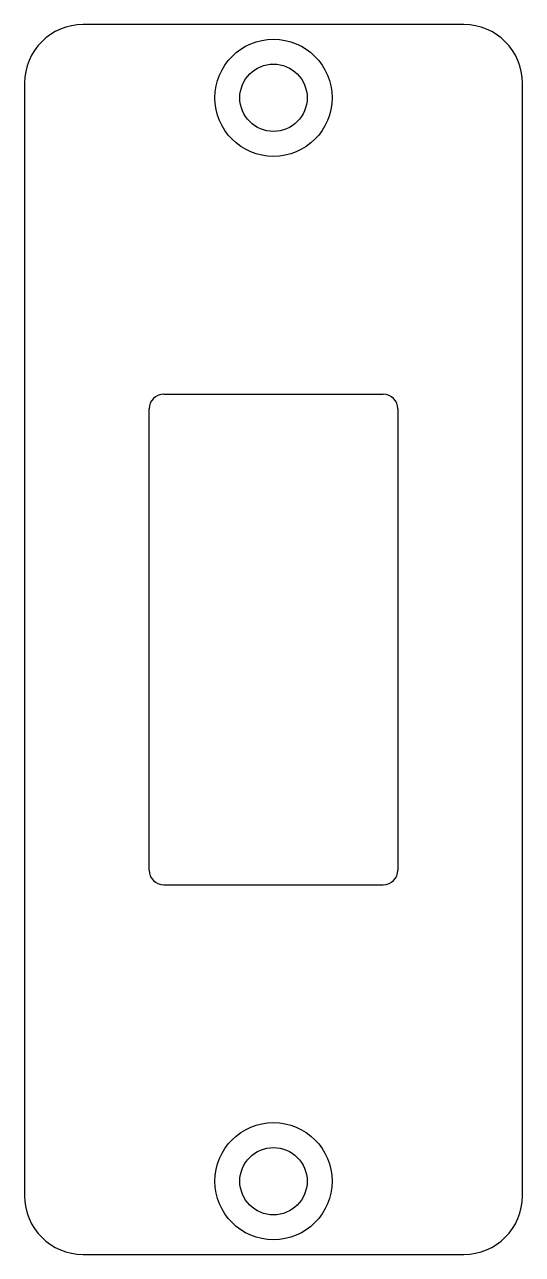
# Model space of a CAD drawing. Header units: millimetres. Extents: x 0 to 17, y 0 to 42.
import ezdxf

# ---------------------------------------------------------------- set-up
doc = ezdxf.new("R2010")
doc.units = ezdxf.units.MM
doc.layers.get('0').update_dxf_attribs({"linetype": 'CONTINUOUS'})

msp = doc.modelspace()

# ---------------------------------------------------------------- linework, layer by layer
for p, q in [((15, 42), (2, 42)), ((0, 40), (0, 2)), ((17, 2), (17, 40)), ((4.75, 29.375), (12.25, 29.375)), ((4.25, 13.125), (4.25, 28.875)), ((12.75, 28.875), (12.75, 13.125)), ((4.75, 12.625), (12.25, 12.625)), ((2, 0), (15, 0))]:
    msp.add_line(p, q)
for centre, radius in [((8.5, 39.5), 2), ((8.5, 39.5), 1.15), ((8.5, 2.5), 2), ((8.5, 2.5), 1.15)]:
    msp.add_circle(centre, radius)
for centre, radius, start, end in [((2, 40), 2, 90, 180), ((15, 40), 2, 0, 90), ((4.75, 28.875), 0.5, 90, 180), ((12.25, 28.875), 0.5, 0, 90), ((4.75, 13.125), 0.5, 180, 270), ((12.25, 13.125), 0.5, -90, 0), ((2, 2), 2, 180, 270), ((15, 2), 2, -90, 0)]:
    msp.add_arc(centre, radius, start, end)

doc.saveas('drawing.dxf')
